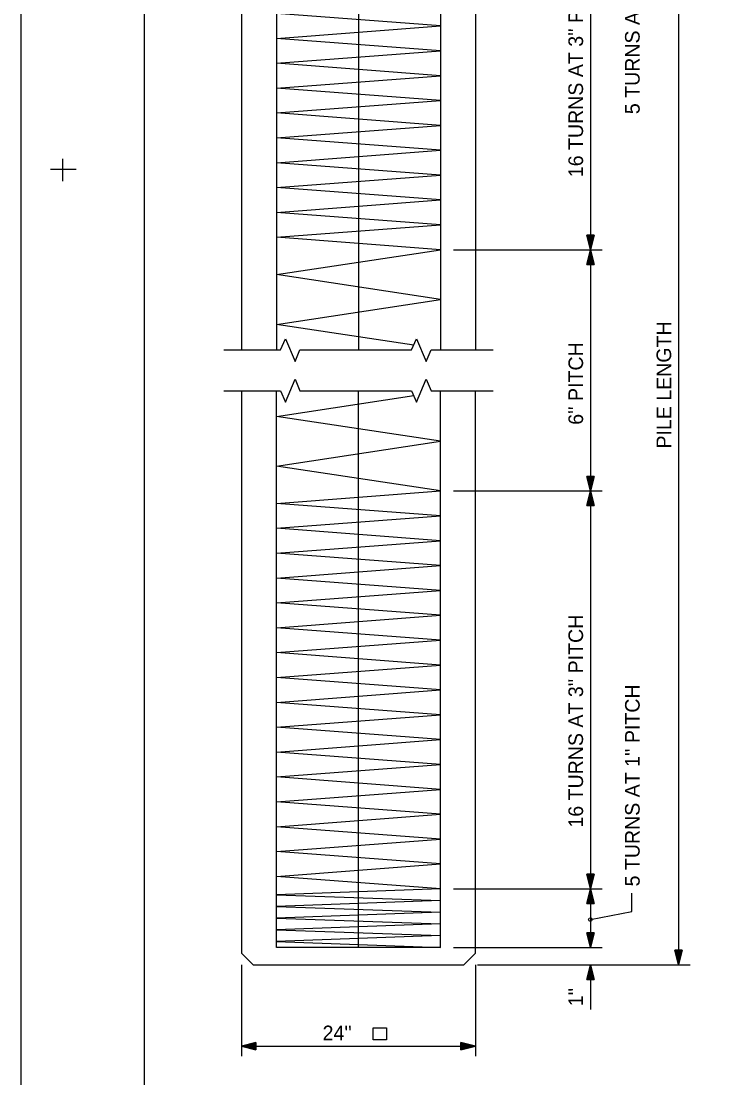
# Model space of a CAD drawing. Extents: x 0 to 22, y 0 to 16.7.
# Drawn here: x 0 to 3.99, y 6.23 to 12.25 of the extents above; entities that cross this region are included whole.
import ezdxf

# ---------------------------------------------------------------- set-up
doc = ezdxf.new("R2010")
doc.units = 0
for name, color, linetype in [('Dimension Lines', 7, 'Continuous'), ('Plan Sheet', 7, 'Continuous'), ('Plot Shape', 7, 'Continuous'), ('Rebar Lines', 7, 'Continuous'), ('sub prestressed concrete pile lines', 7, 'Continuous'), ('Text', 7, 'Continuous')]:
    doc.layers.add(name, color=color, linetype=linetype)

msp = doc.modelspace()

# ---------------------------------------------------------------- linework, layer by layer
at = {"layer": 'Dimension Lines'}
for p, q in [((3.7437, 13.646), (3.7437, 6.8715)), ((3.2417, 13.2127), (3.2417, 10.946)), ((2.4623, 10.946), (3.3084, 10.946)), ((3.2417, 10.946), (3.2417, 9.5715)), ((2.4623, 9.5715), (3.3084, 9.5715)), ((3.2417, 9.5715), (3.2417, 7.3049)), ((2.4623, 7.3049), (3.3084, 7.3049)), ((3.2417, 7.3049), (3.2417, 6.9715)), ((2.4623, 6.9715), (3.3084, 6.9715)), ((1.254, 6.8715), (1.254, 6.3521)), ((2.5874, 6.8715), (2.5874, 6.3521)), ((2.5995, 6.8715), (3.8103, 6.8715)), ((3.2417, 6.8715), (3.2417, 6.6174)), ((1.254, 6.4078), (2.5874, 6.4078))]:
    msp.add_line(p, q, dxfattribs=at)
for points in [[(3.2417, 11.0294), (3.2459, 11.0294), (3.2417, 10.946), (3.2501, 11.0294), (3.2542, 11.0294), (3.2417, 10.946), (3.2584, 11.0294), (3.2626, 11.0294), (3.2417, 10.946), (3.2209, 11.0294), (3.2251, 11.0294), (3.2417, 10.946), (3.2292, 11.0294), (3.2334, 11.0294), (3.2417, 10.946), (3.2376, 11.0294), (3.2626, 11.0294), (3.2209, 11.0294), (3.2417, 10.946), (3.2626, 11.0294)], [(3.2417, 10.8627), (3.2376, 10.8627), (3.2417, 10.946), (3.2334, 10.8627), (3.2292, 10.8627), (3.2417, 10.946), (3.2251, 10.8627), (3.2209, 10.8627), (3.2417, 10.946), (3.2626, 10.8627), (3.2584, 10.8627), (3.2417, 10.946), (3.2542, 10.8627), (3.2501, 10.8627), (3.2417, 10.946), (3.2459, 10.8627), (3.2209, 10.8627), (3.2626, 10.8627), (3.2417, 10.946), (3.2209, 10.8627)], [(3.2417, 9.6549), (3.2459, 9.6549), (3.2417, 9.5715), (3.2501, 9.6549), (3.2542, 9.6549), (3.2417, 9.5715), (3.2584, 9.6549), (3.2626, 9.6549), (3.2417, 9.5715), (3.2209, 9.6549), (3.2251, 9.6549), (3.2417, 9.5715), (3.2292, 9.6549), (3.2334, 9.6549), (3.2417, 9.5715), (3.2376, 9.6549), (3.2626, 9.6549), (3.2209, 9.6549), (3.2417, 9.5715), (3.2626, 9.6549)], [(3.2417, 9.4882), (3.2376, 9.4882), (3.2417, 9.5715), (3.2334, 9.4882), (3.2292, 9.4882), (3.2417, 9.5715), (3.2251, 9.4882), (3.2209, 9.4882), (3.2417, 9.5715), (3.2626, 9.4882), (3.2584, 9.4882), (3.2417, 9.5715), (3.2542, 9.4882), (3.2501, 9.4882), (3.2417, 9.5715), (3.2459, 9.4882), (3.2209, 9.4882), (3.2626, 9.4882), (3.2417, 9.5715), (3.2209, 9.4882)], [(3.2417, 7.3882), (3.2459, 7.3882), (3.2417, 7.3049), (3.2501, 7.3882), (3.2542, 7.3882), (3.2417, 7.3049), (3.2584, 7.3882), (3.2626, 7.3882), (3.2417, 7.3049), (3.2209, 7.3882), (3.2251, 7.3882), (3.2417, 7.3049), (3.2292, 7.3882), (3.2334, 7.3882), (3.2417, 7.3049), (3.2376, 7.3882), (3.2626, 7.3882), (3.2209, 7.3882), (3.2417, 7.3049), (3.2626, 7.3882)], [(3.2417, 7.2215), (3.2376, 7.2215), (3.2417, 7.3049), (3.2334, 7.2215), (3.2292, 7.2215), (3.2417, 7.3049), (3.2251, 7.2215), (3.2209, 7.2215), (3.2417, 7.3049), (3.2626, 7.2215), (3.2584, 7.2215), (3.2417, 7.3049), (3.2542, 7.2215), (3.2501, 7.2215), (3.2417, 7.3049), (3.2459, 7.2215), (3.2209, 7.2215), (3.2626, 7.2215), (3.2417, 7.3049), (3.2209, 7.2215)], [(3.2417, 7.1296), (3.4778, 7.1749), (3.4778, 7.2797)], [(3.2417, 7.0549), (3.2459, 7.0549), (3.2417, 6.9715), (3.2501, 7.0549), (3.2542, 7.0549), (3.2417, 6.9715), (3.2584, 7.0549), (3.2626, 7.0549), (3.2417, 6.9715), (3.2209, 7.0549), (3.2251, 7.0549), (3.2417, 6.9715), (3.2292, 7.0549), (3.2334, 7.0549), (3.2417, 6.9715), (3.2376, 7.0549), (3.2626, 7.0549), (3.2209, 7.0549), (3.2417, 6.9715), (3.2626, 7.0549)], [(3.7437, 6.9549), (3.7478, 6.9549), (3.7437, 6.8715), (3.752, 6.9549), (3.7562, 6.9549), (3.7437, 6.8715), (3.7603, 6.9549), (3.7645, 6.9549), (3.7437, 6.8715), (3.7228, 6.9549), (3.727, 6.9549), (3.7437, 6.8715), (3.7312, 6.9549), (3.7353, 6.9549), (3.7437, 6.8715), (3.7395, 6.9549), (3.7645, 6.9549), (3.7228, 6.9549), (3.7437, 6.8715), (3.7645, 6.9549)], [(3.2417, 6.7882), (3.2376, 6.7882), (3.2417, 6.8715), (3.2334, 6.7882), (3.2292, 6.7882), (3.2417, 6.8715), (3.2251, 6.7882), (3.2209, 6.7882), (3.2417, 6.8715), (3.2626, 6.7882), (3.2584, 6.7882), (3.2417, 6.8715), (3.2542, 6.7882), (3.2501, 6.7882), (3.2417, 6.8715), (3.2459, 6.7882), (3.2209, 6.7882), (3.2626, 6.7882), (3.2417, 6.8715), (3.2209, 6.7882)], [(1.3374, 6.4078), (1.3374, 6.4119), (1.254, 6.4078), (1.3374, 6.4161), (1.3374, 6.4203), (1.254, 6.4078), (1.3374, 6.4244), (1.3374, 6.4286), (1.254, 6.4078), (1.3374, 6.3869), (1.3374, 6.3911), (1.254, 6.4078), (1.3374, 6.3953), (1.3374, 6.3994), (1.254, 6.4078), (1.3374, 6.4036), (1.3374, 6.4286), (1.3374, 6.3869), (1.254, 6.4078), (1.3374, 6.4286)], [(2.504, 6.4078), (2.504, 6.4036), (2.5874, 6.4078), (2.504, 6.3994), (2.504, 6.3953), (2.5874, 6.4078), (2.504, 6.3911), (2.504, 6.3869), (2.5874, 6.4078), (2.504, 6.4286), (2.504, 6.4244), (2.5874, 6.4078), (2.504, 6.4203), (2.504, 6.4161), (2.5874, 6.4078), (2.504, 6.4119), (2.504, 6.3869), (2.504, 6.4286), (2.5874, 6.4078), (2.504, 6.3869)]]:
    msp.add_lwpolyline(points, dxfattribs=at)
msp.add_circle((3.2417, 7.1296), 0.0103, dxfattribs=at)
at = {"layer": 'Plan Sheet'}
for p, q in [((0.7027, 0.4041), (0.7027, 14.404)), ((0.2383, 11.337), (0.2383, 11.4636)), ((0.167, 11.4041), (0.3136, 11.4041))]:
    msp.add_line(p, q, dxfattribs=at)
at = {"layer": 'Plot Shape'}
msp.add_lwpolyline([(0, 14.6666), (22.0421, 14.6666), (22.0421, 0), (0, 0)], close=True, dxfattribs=at)
at = {"layer": 'Rebar Lines'}
for p, q in [((1.454, 13.546), (1.454, 10.3755)), ((1.9207, 13.546), (1.9207, 10.3755)), ((2.3874, 13.546), (2.3874, 10.3755)), ((1.454, 6.9715), (1.454, 10.1421)), ((1.9207, 6.9715), (1.9207, 10.1421)), ((2.3874, 6.9715), (2.3874, 10.1421))]:
    msp.add_line(p, q, dxfattribs=at)
for points in [[(2.3874, 12.0794), (1.454, 12.1502), (2.3874, 12.221), (1.454, 12.2919), (2.3874, 12.3627), (1.454, 12.4335), (2.3874, 12.5044), (1.454, 12.5752), (2.3874, 12.646), (1.454, 12.7169), (2.3874, 12.7877), (1.454, 12.8585), (2.3874, 12.9294), (1.454, 13.0002), (2.3874, 13.071), (1.454, 13.1419), (2.3874, 13.2127)], [(2.3874, 10.946), (1.454, 11.0169), (2.3874, 11.0877), (1.454, 11.1585), (2.3874, 11.2294), (1.454, 11.3002), (2.3874, 11.371), (1.454, 11.4419), (2.3874, 11.5127), (1.454, 11.5835), (2.3874, 11.6544), (1.454, 11.7252), (2.3874, 11.796), (1.454, 11.8669), (2.3874, 11.9377), (1.454, 12.0085), (2.3874, 12.0794)], [(2.2356, 10.4024), (1.454, 10.521), (2.3874, 10.6627), (1.454, 10.8044), (2.3874, 10.946), (2.3874, 10.946)], [(2.3874, 9.5715), (1.454, 9.7132), (2.3874, 9.8549), (1.454, 9.9965), (2.2356, 10.1152)], [(2.3874, 8.4382), (1.454, 8.509), (2.3874, 8.5799), (1.454, 8.6507), (2.3874, 8.7215), (1.454, 8.7924), (2.3874, 8.8632), (1.454, 8.934), (2.3874, 9.0049), (1.454, 9.0757), (2.3874, 9.1465), (1.454, 9.2174), (2.3874, 9.2882), (1.454, 9.359), (2.3874, 9.4299), (1.454, 9.5007), (2.3874, 9.5715)], [(2.3874, 7.3049), (1.454, 7.3757), (2.3874, 7.4465), (1.454, 7.5174), (2.3874, 7.5882), (1.454, 7.659), (2.3874, 7.7299), (1.454, 7.8007), (2.3874, 7.8715), (1.454, 7.9424), (2.3874, 8.0132), (1.454, 8.084), (2.3874, 8.1549), (1.454, 8.2257), (2.3874, 8.2965), (1.454, 8.3674), (2.3874, 8.4382)], [(2.3874, 7.3049), (2.3874, 7.3049), (1.454, 7.2715), (2.3874, 7.2382), (1.454, 7.2049), (2.3874, 7.1715), (1.454, 7.1382), (2.3874, 7.1049), (1.454, 7.0715), (2.3874, 7.0382), (1.454, 7.0049), (2.3874, 6.9715), (1.454, 6.9715)]]:
    msp.add_lwpolyline(points, dxfattribs=at)
at = {"layer": 'sub prestressed concrete pile lines'}
for p, q in [((1.254, 13.5794), (1.254, 10.3755)), ((2.5874, 13.5794), (2.5874, 10.3755)), ((1.154, 10.3755), (1.4306, 10.3755)), ((1.6342, 10.3755), (2.1774, 10.3755)), ((2.381, 10.3755), (2.6874, 10.3755)), ((1.154, 10.1421), (1.4306, 10.1421)), ((1.254, 10.1421), (1.254, 6.9382)), ((1.6342, 10.1421), (2.1774, 10.1421)), ((2.381, 10.1421), (2.6874, 10.1421)), ((2.5874, 6.9382), (2.5874, 10.1421)), ((1.254, 6.9382), (1.3207, 6.8715)), ((2.5207, 6.8715), (2.5874, 6.9382)), ((1.3207, 6.8715), (2.5207, 6.8715))]:
    msp.add_line(p, q, dxfattribs=at)
for points in [[(1.4306, 10.3755), (1.4764, 10.3755), (1.5056, 10.4391), (1.56, 10.3088), (1.5875, 10.3755), (1.6342, 10.3755)], [(2.1774, 10.3755), (2.2232, 10.3755), (2.2524, 10.4391), (2.3068, 10.3088), (2.3343, 10.3755), (2.381, 10.3755)], [(1.4306, 10.1421), (1.4764, 10.1421), (1.5056, 10.0785), (1.56, 10.2088), (1.5875, 10.1421), (1.6342, 10.1421)], [(2.1774, 10.1421), (2.2232, 10.1421), (2.2524, 10.0785), (2.3068, 10.2088), (2.3343, 10.1421), (2.381, 10.1421)]]:
    msp.add_lwpolyline(points, dxfattribs=at)
at = {"layer": 'Text'}
msp.add_lwpolyline([(2.0048, 6.445), (2.0048, 6.5136), (2.0803, 6.5136), (2.0803, 6.445)], close=True, dxfattribs=at)

# ---------------------------------------------------------------- texts
for s, height, p in [("5 TURNS AT 1'' PITCH", 0.083333, (3.5225, 11.7185)), ("16 TURNS AT 3'' PITCH", 0.083333, (3.2001, 11.3595)), ('PILE LENGTH', 0.083333, (3.702, 9.8133)), ("6'' PITCH", 0.08333, (3.2001, 9.9488)), ("16 TURNS AT 3'' PITCH", 0.083333, (3.2001, 7.6539)), ("5 TURNS AT 1'' PITCH", 0.083333, (3.5225, 7.3186)), ("1''", 0.08333, (3.2001, 6.6359))]:
    msp.add_text(s, height=height, rotation=90, dxfattribs=at).set_placement(p)
msp.add_text("24''", height=0.08333, dxfattribs=at).set_placement((1.7167, 6.4422))

doc.saveas('drawing.dxf')
